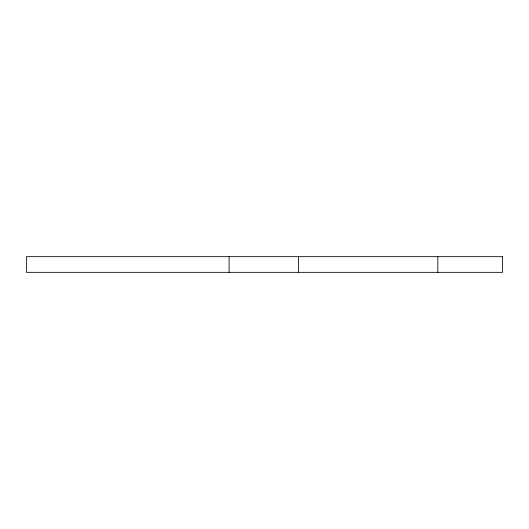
<?xml version="1.0" encoding="UTF-8"?>
<svg xmlns="http://www.w3.org/2000/svg" width="529" height="529" viewBox="0 0 529 529"><rect width="100%" height="100%" fill="white"/><g stroke="black" fill="none" stroke-linecap="round" stroke-linejoin="round"><path stroke-width="0.79" d="M437.827 256.664L437.827 272.336M298.554 256.664L298.554 272.336M229.103 256.664L229.103 272.336M502.55 256.664L26.45 256.664L26.45 272.336L502.55 272.336L502.55 256.664"/></g></svg>
